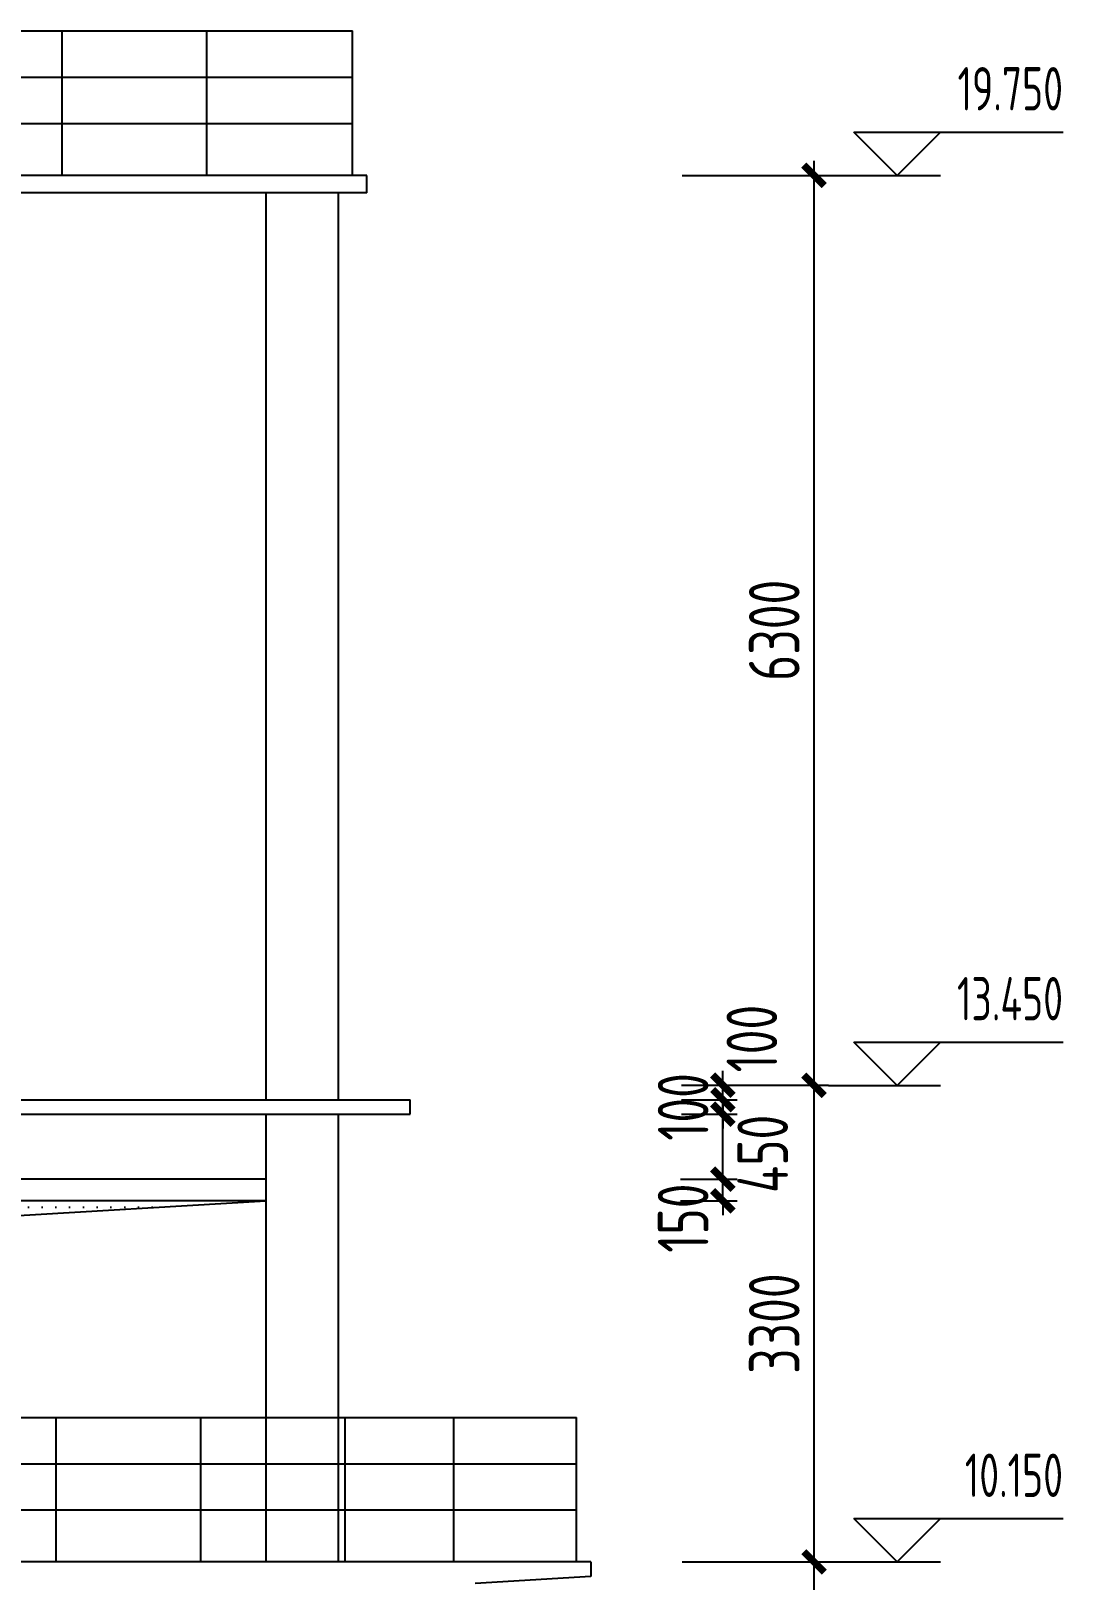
# Model space of a CAD drawing. Extents: x 665703 to 1047784, y -160603 to 92239.
# Drawn here: x 811319 to 818461, y -8550 to 2175 of the extents above; entities that cross this region are included whole.
import ezdxf
from ezdxf.enums import TextEntityAlignment as Align

# ---------------------------------------------------------------- set-up
doc = ezdxf.new("R2010")
doc.units = 0
doc.header["$LTSCALE"] = 800
doc.layers.get('0').update_dxf_attribs({"linetype": 'CONTINUOUS'})
doc.layers.get('Defpoints').update_dxf_attribs({"linetype": 'CONTINUOUS'})
for name, color, linetype in [('DIM', 2, 'CONTINUOUS'), ('HATCH', 254, 'CONTINUOUS'), ('THIN', 7, 'CONTINUOUS'), ('中粗', 3, 'CONTINUOUS'), ('粗线', 1, 'CONTINUOUS'), ('细线', 7, 'CONTINUOUS')]:
    doc.layers.add(name, color=color, linetype=linetype)
doc.styles.add('TSSD_Dimension', font='Tssdeng.shx', dxfattribs={"width": 0.75, "bigfont": 'hztxt.shx'})
doc.styles.add('TSSD_Label', font='Tssdeng.shx', dxfattribs={"width": 0.7, "bigfont": 'hztxt.shx'})
doc.dimstyles.new('TSSD_100_100', dxfattribs={"dimtxt": 350, "dimasz": 100, "dimexe": 100, "dimexo": 250, "dimgap": 100, "dimtad": 1, "dimdec": 0, "dimzin": 0, "dimdsep": 46, "dimtxsty": 'TSSD_Dimension', "dimblk": 'ARCHTICK', "dimcen": 0, "dimdle": 100, "dimclrt": 7, "dimadec": 0, "dimazin": 0, "dimtfac": 1, "dimtdec": 0, "dimtix": 1, "dimtmove": 2, "dimatfit": 3, "dimldrblk": 'ARCHTICK', "dimfxl": 0, "dimtolj": 1, "dimtzin": 0, "dimarcsym": 0})

# ---------------------------------------------------------------- blocks, each defined once
blk = doc.blocks.new('_ArchTick')
at = {"color": 0, "const_width": 0.5}
blk.add_lwpolyline([(-0.71, -0.71), (0.71, 0.71)], dxfattribs=at)
blk = doc.blocks.new('*D79')
at = {"layer": 'Defpoints', "color": 0, "transparency": 16777216}
for p in [(815576, -8425), (816738, -8425), (815576, -18575)]:
    blk.add_point(p, dxfattribs=at)
at = {"layer": 'DIM', "color": 0, "lineweight": -2, "transparency": 16777216}
for p, q in [((816738, -18675), (816738, -8325)), ((815826, -8425), (816838, -8425)), ((815826, -18575), (816838, -18575))]:
    blk.add_line(p, q, dxfattribs=at)
at = {"layer": 'DIM', "color": 0, "lineweight": -2, "transparency": 16777216, "xscale": 100, "yscale": 100, "zscale": 100}
for p, rotation in [((816738, -8425), 90), ((816738, -18575), 270)]:
    blk.add_blockref('_ArchTick', p, dxfattribs=dict(at, rotation=rotation))
at = {"layer": 'DIM', "color": 7, "transparency": 16777216, "insert": (816463, -13500), "char_height": 350, "attachment_point": 5, "rotation": 90, "style": 'TSSD_Dimension'}
blk.add_mtext('\\A1;10150', dxfattribs=at)
blk = doc.blocks.new('*D80')
at = {"layer": 'Defpoints', "color": 0, "transparency": 16777216}
for p in [(815576, -5125), (816738, -5125), (815576, -8425)]:
    blk.add_point(p, dxfattribs=at)
at = {"layer": 'DIM', "color": 0, "lineweight": -2, "transparency": 16777216}
for p, q in [((816738, -8525), (816738, -5025)), ((815826, -5125), (816838, -5125)), ((815826, -8425), (816838, -8425))]:
    blk.add_line(p, q, dxfattribs=at)
at = {"layer": 'DIM', "color": 0, "lineweight": -2, "transparency": 16777216, "xscale": 100, "yscale": 100, "zscale": 100}
for p, rotation in [((816738, -5125), 90), ((816738, -8425), 270)]:
    blk.add_blockref('_ArchTick', p, dxfattribs=dict(at, rotation=rotation))
at = {"layer": 'DIM', "color": 7, "transparency": 16777216, "insert": (816463, -6775), "char_height": 350, "attachment_point": 5, "rotation": 90, "style": 'TSSD_Dimension'}
blk.add_mtext('\\A1;3300', dxfattribs=at)
blk = doc.blocks.new('*D81')
at = {"layer": 'Defpoints', "color": 0, "transparency": 16777216}
for p in [(815576, 1175), (816738, 1175), (815576, -5125)]:
    blk.add_point(p, dxfattribs=at)
at = {"layer": 'DIM', "color": 0, "lineweight": -2, "transparency": 16777216}
for p, q in [((816738, -5225), (816738, 1275)), ((815826, 1175), (816838, 1175)), ((815826, -5125), (816838, -5125))]:
    blk.add_line(p, q, dxfattribs=at)
at = {"layer": 'DIM', "color": 0, "lineweight": -2, "transparency": 16777216, "xscale": 100, "yscale": 100, "zscale": 100}
for p, rotation in [((816738, 1175), 90), ((816738, -5125), 270)]:
    blk.add_blockref('_ArchTick', p, dxfattribs=dict(at, rotation=rotation))
at = {"layer": 'DIM', "color": 7, "transparency": 16777216, "insert": (816463, -1975), "char_height": 350, "attachment_point": 5, "rotation": 90, "style": 'TSSD_Dimension'}
blk.add_mtext('\\A1;6300', dxfattribs=at)
blk = doc.blocks.new('*D82')
at = {"layer": 'Defpoints', "color": 0, "transparency": 16777216}
for p in [(815563, -5775), (816107, -5775), (815564, -5925)]:
    blk.add_point(p, dxfattribs=at)
at = {"layer": 'DIM', "color": 0, "lineweight": -2, "transparency": 16777216}
for p, q in [((816107, -5775), (816107, -5675)), ((815813, -5775), (816207, -5775)), ((816107, -5925), (816107, -5775)), ((815814, -5925), (816207, -5925)), ((816107, -5925), (816107, -6025))]:
    blk.add_line(p, q, dxfattribs=at)
at = {"layer": 'DIM', "color": 0, "lineweight": -2, "transparency": 16777216, "xscale": 100, "yscale": 100, "zscale": 100}
for p, rotation in [((816107, -5775), 270), ((816107, -5925), 90)]:
    blk.add_blockref('_ArchTick', p, dxfattribs=dict(at, rotation=rotation))
at = {"layer": 'DIM', "color": 7, "transparency": 16777216, "insert": (815832, -6045), "char_height": 350, "attachment_point": 5, "rotation": 90, "style": 'TSSD_Dimension'}
blk.add_mtext('\\A1;150', dxfattribs=at)
blk = doc.blocks.new('*D83')
at = {"layer": 'Defpoints', "color": 0, "transparency": 16777216}
for p in [(815571, -5325), (816107, -5325), (815563, -5775)]:
    blk.add_point(p, dxfattribs=at)
at = {"layer": 'DIM', "color": 0, "lineweight": -2, "transparency": 16777216}
for p, q in [((816107, -5875), (816107, -5225)), ((815821, -5325), (816207, -5325)), ((815813, -5775), (816207, -5775))]:
    blk.add_line(p, q, dxfattribs=at)
at = {"layer": 'DIM', "color": 0, "lineweight": -2, "transparency": 16777216, "xscale": 100, "yscale": 100, "zscale": 100}
for p, rotation in [((816107, -5325), 90), ((816107, -5775), 270)]:
    blk.add_blockref('_ArchTick', p, dxfattribs=dict(at, rotation=rotation))
at = {"layer": 'DIM', "color": 7, "transparency": 16777216, "insert": (816383, -5600), "char_height": 350, "attachment_point": 5, "rotation": 90, "style": 'TSSD_Dimension'}
blk.add_mtext('\\A1;450', dxfattribs=at)
blk = doc.blocks.new('*D84')
at = {"layer": 'Defpoints', "color": 0, "transparency": 16777216}
for p in [(815571, -5125), (816107, -5125), (815571, -5225)]:
    blk.add_point(p, dxfattribs=at)
at = {"layer": 'DIM', "color": 0, "lineweight": -2, "transparency": 16777216}
for p, q in [((816107, -5125), (816107, -5025)), ((815821, -5125), (816207, -5125)), ((816107, -5225), (816107, -5125)), ((815821, -5225), (816207, -5225)), ((816107, -5225), (816107, -5325))]:
    blk.add_line(p, q, dxfattribs=at)
at = {"layer": 'DIM', "color": 0, "lineweight": -2, "transparency": 16777216, "xscale": 100, "yscale": 100, "zscale": 100}
for p, rotation in [((816107, -5125), 270), ((816107, -5225), 90)]:
    blk.add_blockref('_ArchTick', p, dxfattribs=dict(at, rotation=rotation))
at = {"layer": 'DIM', "color": 7, "transparency": 16777216, "insert": (816308, -4802), "char_height": 350, "attachment_point": 5, "rotation": 90, "style": 'TSSD_Dimension'}
blk.add_mtext('\\A1;100', dxfattribs=at)
blk = doc.blocks.new('*D85')
at = {"layer": 'Defpoints', "color": 0, "transparency": 16777216}
for p in [(815571, -5225), (816107, -5225), (815571, -5325)]:
    blk.add_point(p, dxfattribs=at)
at = {"layer": 'DIM', "color": 0, "lineweight": -2, "transparency": 16777216}
for p, q in [((816107, -5225), (816107, -5125)), ((815821, -5225), (816207, -5225)), ((816107, -5325), (816107, -5225)), ((815821, -5325), (816207, -5325)), ((816107, -5325), (816107, -5425))]:
    blk.add_line(p, q, dxfattribs=at)
at = {"layer": 'DIM', "color": 0, "lineweight": -2, "transparency": 16777216, "xscale": 100, "yscale": 100, "zscale": 100}
for p, rotation in [((816107, -5225), 270), ((816107, -5325), 90)]:
    blk.add_blockref('_ArchTick', p, dxfattribs=dict(at, rotation=rotation))
at = {"layer": 'DIM', "color": 7, "transparency": 16777216, "insert": (815832, -5275), "char_height": 350, "attachment_point": 5, "rotation": 90, "style": 'TSSD_Dimension'}
blk.add_mtext('\\A1;100', dxfattribs=at)

msp = doc.modelspace()

# ---------------------------------------------------------------- hatches: boundary and pattern name
at = {"layer": 'HATCH'}
h = msp.add_hatch(dxfattribs=at)
h.set_pattern_fill('DOTS', color=256, scale=60, style=0)
h.set_pattern_definition([(0, (682855.72, -36543.73), (47.625, 95.25), [0, -95.25])])
h.paths.add_polyline_path([(812943.5, -5925.5), (806793.5, -5925.5), (806793.5, -8425.5), (807008.7, -6273.9)])

# ---------------------------------------------------------------- linework, layer by layer
at = {"layer": 'THIN'}
for p, q in [((817312.6, 1174.5), (817012.6, 1474.5)), ((817012.6, 1474.5), (817612.6, 1474.5)), ((817312.6, 1174.5), (817612.6, 1474.5)), ((817612.6, 1474.5), (818461.4, 1474.5)), ((816838.4, 1174.5), (817612.6, 1174.5)), ((817312.6, 1174.5), (817312.6, 1174.5)), ((817312.6, -5125.5), (817012.6, -4825.5)), ((817012.6, -4825.5), (817612.6, -4825.5)), ((817312.6, -5125.5), (817612.6, -4825.5)), ((817612.6, -4825.5), (818461.4, -4825.5)), ((816838.4, -5125.5), (817612.6, -5125.5)), ((817312.6, -5125.5), (817312.6, -5125.5)), ((817312.6, -8425.5), (817012.6, -8125.5)), ((817012.6, -8125.5), (817612.6, -8125.5)), ((817312.6, -8425.5), (817612.6, -8125.5)), ((817612.6, -8125.5), (818461.4, -8125.5)), ((816838.4, -8425.5), (817612.6, -8425.5)), ((817312.6, -8425.5), (817312.6, -8425.5))]:
    msp.add_line(p, q, dxfattribs=at)
at = {"layer": '中粗'}
for p, q in [((813643.5, 1174.5), (786143.5, 1174.5)), ((813643.5, 1054.5), (813643.5, 1174.5)), ((813643.5, 1054.5), (786143.5, 1054.5)), ((812943.5, 1054.5), (812943.5, -5225.5)), ((813443.5, 1054.5), (813443.5, -5225.5)), ((786343.5, -5225.5), (813443.5, -5225.5)), ((813443.5, -5225.5), (813943.5, -5225.5)), ((813943.5, -5325.5), (813943.5, -5225.5)), ((786343.5, -5325.5), (813443.5, -5325.5)), ((812943.5, -5325.5), (812943.5, -8425.5)), ((813443.5, -5325.5), (813943.5, -5325.5)), ((813443.5, -5325.5), (813443.5, -8425.5)), ((812943.5, -5775.5), (806793.5, -5775.5)), ((812943.5, -5925.5), (806793.5, -5925.5)), ((815193.5, -8425.5), (785303.3, -8425.5)), ((815193.5, -8425.5), (815193.5, -8525.5)), ((815193.5, -8525.5), (814393.5, -8575.5))]:
    msp.add_line(p, q, dxfattribs=at)
at = {"layer": '粗线'}
for p, q in [((781793.5, 2174.5), (813543.5, 2174.5)), ((811535.2, 1174.5), (811535.2, 2174.5)), ((812535.2, 1174.5), (812535.2, 2174.5)), ((813543.5, 1174.5), (813543.5, 2174.5)), ((781793.5, 1854.5), (813543.5, 1854.5)), ((781793.5, 1534.5), (813543.5, 1534.5)), ((784493.5, -7425.5), (815093.5, -7425.5)), ((811493.5, -8425.5), (811493.5, -7425.5)), ((812493.5, -8425.5), (812493.5, -7425.5)), ((813493.5, -8425.5), (813493.5, -7425.5)), ((814245.5, -8425.5), (814245.5, -7425.5)), ((815093.5, -8425.5), (815093.5, -7425.5)), ((784493.5, -7745.5), (815093.5, -7745.5)), ((784493.5, -8065.5), (815093.5, -8065.5))]:
    msp.add_line(p, q, dxfattribs=at)
at = {"layer": '细线'}
msp.add_line((807008.7, -6273.9), (812943.5, -5925.5), dxfattribs=at)

# ---------------------------------------------------------------- texts
at = {"layer": 'THIN', "style": 'TSSD_Label', "width": 0.7}
for s, p in [('19.750', (818461.4, 1534.5)), ('13.450', (818461.4, -4765.5)), ('10.150', (818461.4, -8065.5))]:
    msp.add_text(s, height=300, dxfattribs=at).set_placement(p, align=Align.BOTTOM_RIGHT)

# ---------------------------------------------------------------- dimensions: what is measured, and where the dimension line sits
at = {"layer": 'DIM'}
for base, p1, p2, picture, middle in [((816738.4, 1174.5), (815576.5, -5125.5), (815576.5, 1174.5), '*D81', (816463.4, -1975.5)), ((816107, -5225.5), (815571, -5325.5), (815571, -5225.5), '*D85', (815832, -5275.5)), ((816738.4, -5125.5), (815576.5, -8425.5), (815576.5, -5125.5), '*D80', (816463.4, -6775.5)), ((816738.4, -8425.5), (815576.5, -18575.5), (815576.5, -8425.5), '*D79', (816463.4, -13500.5))]:
    dim = msp.add_linear_dim(base=base, p1=p1, p2=p2, angle=90, dimstyle='TSSD_100_100', dxfattribs=at)
    dim.commit()
    dim.dimension.update_dxf_attribs({"geometry": picture, "text_midpoint": middle})
for base, p1, p2, picture, middle in [((816107, -5125.5), (815571, -5225.5), (815571, -5125.5), '*D84', (816307.7, -4801.6)), ((816107, -5325.5), (815563.4, -5775.5), (815571, -5325.5), '*D83', (816383.4, -5600.5)), ((816107, -5775.5), (815564, -5925.5), (815563.4, -5775.5), '*D82', (815832, -6044.9))]:
    dim = msp.add_linear_dim(base=base, p1=p1, p2=p2, angle=90, dimstyle='TSSD_100_100', dxfattribs=at)
    dim.commit()
    dim.dimension.update_dxf_attribs({"geometry": picture, "text_midpoint": middle, "dimtype": 160})

doc.saveas('drawing.dxf')
